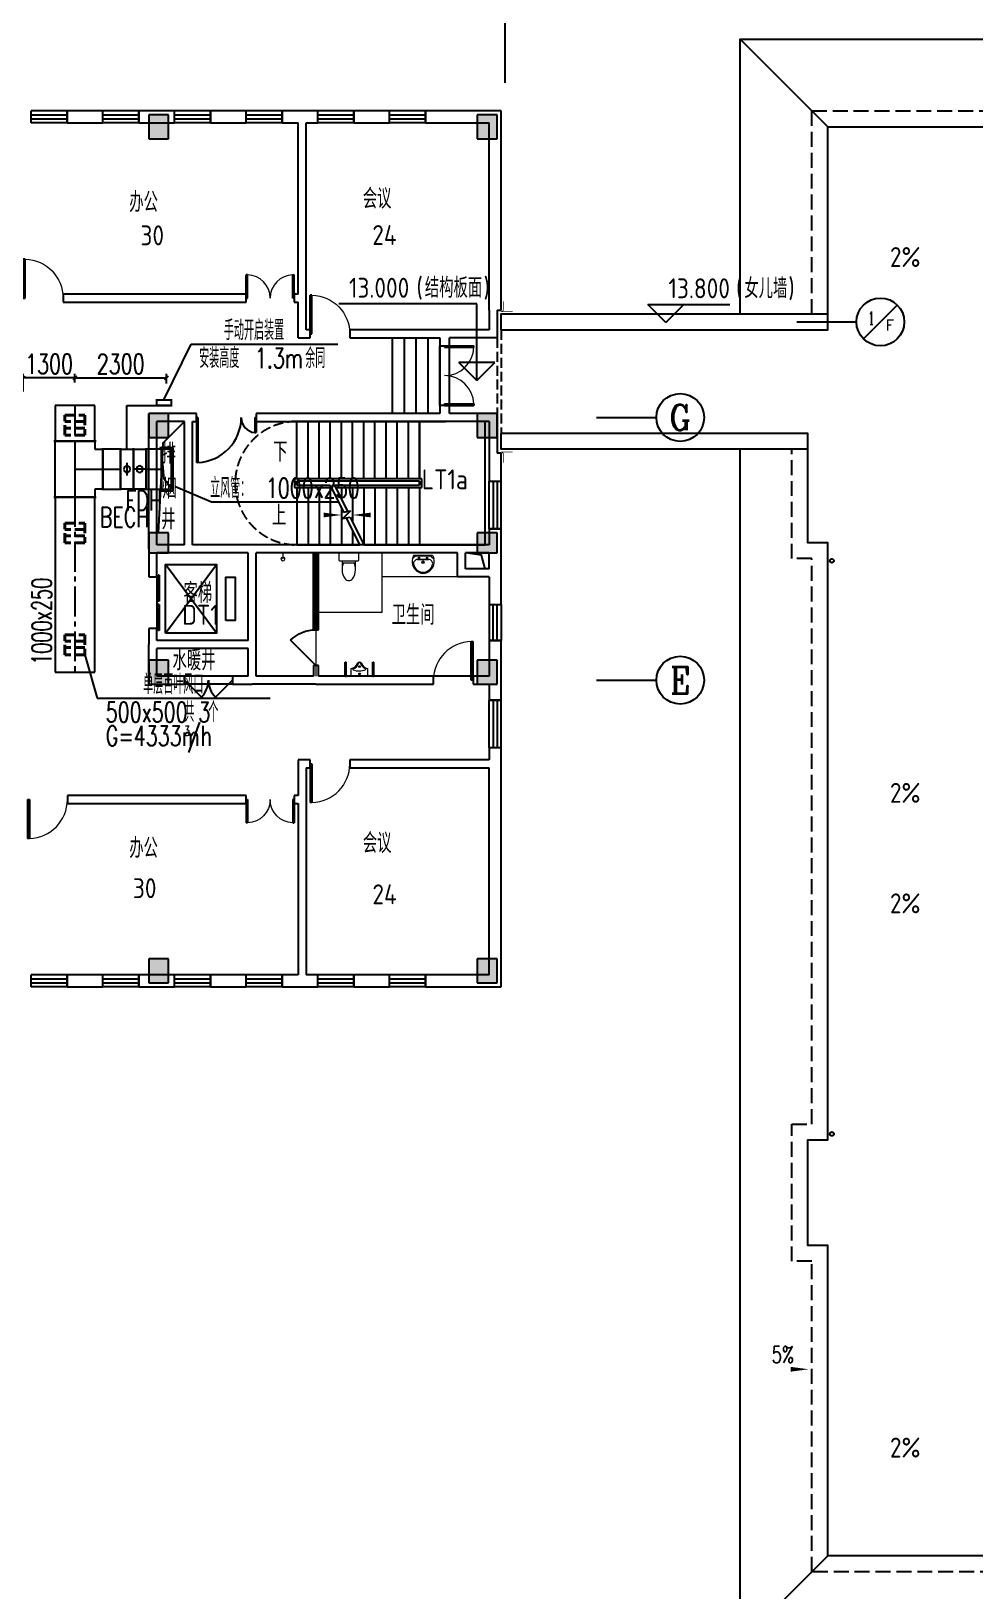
# Model space of a CAD drawing. Extents: x -70335 to 1144202, y 0 to 1100440.
# Drawn here: x 46042 to 69733, y 423931 to 463113 of the extents above; entities that cross this region are included whole.
import ezdxf
from ezdxf.enums import TextEntityAlignment as Align

# ---------------------------------------------------------------- set-up
doc = ezdxf.new("R2010")
doc.units = 0
doc.header["$LTSCALE"] = 1000
for name, pattern in [('__DASH', [0.35, 0.25, -0.1]), ('CENTER2', [1.125, 0.75, -0.125, 0.125, -0.125]), ('DASH', [0.35, 0.25, -0.1])]:
    doc.linetypes.add(name, pattern=pattern)
for name, color, linetype in [('0-标注', 4, 'Continuous'), ('2-房间名称', 7, 'Continuous'), ('3-建筑', 7, 'Continuous'), ('3-淡显', 8, 'Continuous'), ('AXIS_TEXT', 7, 'Continuous'), ('BZ_PY', 6, 'Continuous'), ('DUCT-加压送风中心线', 5, 'CENTER2'), ('DUCT-加压送风法兰', 2, 'Continuous'), ('DUCT-加压送风管', 1, 'Continuous'), ('DUCT-加压送风管立管', 1, 'Continuous'), ('DUCT-加压送风管端线', 2, 'Continuous'), ('DUCT-加压送风阀门', 7, 'Continuous'), ('DUCT-排烟标注', 3, 'Continuous'), ('VRV-PIPE', 1, 'Continuous'), ('标注-', 4, 'Continuous'), ('水', 5, 'Continuous')]:
    doc.layers.add(name, color=color, linetype=linetype)
doc.layers.add('3-深度淡显', color=252, linetype='Continuous', lineweight=0)
doc.styles.add('_TCH_AXIS', font='COMPLEX', dxfattribs={"bigfont": 'GBCBIG'})
doc.styles.add('A_DIM', font='simplex.shx', dxfattribs={"width": 0.7, "bigfont": 'gbcbig.shx'})
doc.styles.add('COMPLEX', font='COMPLEX')
doc.styles.get("Standard").update_dxf_attribs({"font": 'gbenor.shx', "bigfont": 'gbcbig.shx'})
doc.styles.add('XP-BZ', font='simplex.shx', dxfattribs={"width": 0.65, "bigfont": 'gbcbig.shx'})
doc.styles.add('设备标注', font='simplex.shx', dxfattribs={"width": 0.7, "bigfont": 'gbcbig.shx'})
doc.dimstyles.new('sm150', dxfattribs={"dimtxt": 500, "dimasz": 100, "dimexe": 100, "dimexo": 75, "dimgap": 100, "dimtad": 1, "dimdec": 0, "dimrnd": 10, "dimzin": 0, "dimdsep": 46, "dimtxsty": '设备标注', "dimblk": 'ARCHTICK', "dimcen": 0.09, "dimclrd": 4, "dimclre": 4, "dimclrt": 4, "dimadec": 0, "dimazin": 0, "dimtfac": 1, "dimtdec": 0, "dimtix": 1, "dimtmove": 2, "dimatfit": 3, "dimldrblk": 'ARCHTICK', "dimfxl": 800, "dimfxlon": 1, "dimtolj": 1, "dimtzin": 0, "dimarcsym": 0})

# ---------------------------------------------------------------- blocks, each defined once
blk = doc.blocks.new('shui2')
at = {"layer": '水'}
for centre in [(566145, 449808), (566145, 435408)]:
    blk.add_circle(centre, 50, dxfattribs=at)
blk = doc.blocks.new('_AXISO')
blk.add_circle((0, 0), 0.5)
at = {"layer": 'AXIS_TEXT', "style": 'COMPLEX', "width": 1.041667}
blk.add_attdef('A', text='', height=0.56, dxfattribs=at).set_placement((-0.25, -0.28), (0.25, -0.28), align=Align.FIT)
blk = doc.blocks.new('$DorLib2D$00000001')
for p, q in [((0.45, 0.975), (0.5, 0.975)), ((0.45, 0), (0.45, 0.975)), ((0.5, 0), (0.5, 0.975)), ((0.5, 0), (0.45, 0))]:
    blk.add_line(p, q)
at = {"lineweight": 13}
blk.add_arc((0.475, 0), 0.975, 91.4693, 180, dxfattribs=at)
blk = doc.blocks.new('$DorLib2D$00000225')
at = {"color": 0}
for p, q in [((0.475, -0.001), (0.475, 0.752)), ((0.475, 0.752), (0.5, 0.752)), ((0.5, -0.001), (0.5, 0.752)), ((-0.5, 0), (-0.5, 0.252)), ((-0.475, 0.252), (-0.5, 0.252)), ((-0.475, 0), (-0.475, 0.252)), ((-0.475, 0), (-0.5, 0)), ((0.475, -0.001), (0.5, -0.001))]:
    blk.add_line(p, q, dxfattribs=at)
for centre, radius, start, end in [((0.505, -0.002), 0.755, 92.2493, 179.7238), ((-0.501, 0.003), 0.251, 359.7899, 84.0974)]:
    blk.add_arc(centre, radius, start, end, dxfattribs=at)
blk = doc.blocks.new('$DorLib2D$00000002')
for p, q in [((-0.5, 0), (-0.5, 0.4875)), ((-0.475, 0.4875), (-0.5, 0.4875)), ((-0.475, 0), (-0.475, 0.4875)), ((0.475, 0), (0.475, 0.4875)), ((0.475, 0.4875), (0.5, 0.4875)), ((0.5, 0), (0.5, 0.4875)), ((-0.5, 0), (-0.475, 0)), ((0.5, 0), (0.475, 0))]:
    blk.add_line(p, q)
at = {"lineweight": 13}
for centre, start, end in [((-0.4875, 0), 0, 88.53072), ((0.4875, 0), 91.46928, 180)]:
    blk.add_arc(centre, 0.4875, start, end, dxfattribs=at)
blk = doc.blocks.new('$TCHSYS$WIN2D')
for p, q in [((-0.5, 0.5), (0.5, 0.5)), ((-0.5, 0.5), (-0.5, -0.5)), ((0.5, 0.5), (0.5, -0.5)), ((0.5, 0.167), (-0.5, 0.167)), ((0.5, -0.167), (-0.5, -0.167)), ((-0.5, -0.5), (0.5, -0.5))]:
    blk.add_line(p, q)
blk = doc.blocks.new('$DorLib2D$00000116')
at = {"color": 0}
for p, q in [((-0.5, 0), (-0.146, 0.354)), ((0.5, 0), (0.146, 0.354))]:
    blk.add_line(p, q, dxfattribs=at)
for centre, start, end in [((-0.5, 0), 0, 45), ((0.5, 0), 135, 180)]:
    blk.add_arc(centre, 0.5, start, end, dxfattribs=at)
blk = doc.blocks.new('$DORLIB2D$00000127')
at = {"color": 0}
for points in [[(-0.533, 0.795), (-0.533, 0.69)], [(-0.033, 0.795), (-0.533, 0.795)], [(-0.033, 0.69), (-0.533, 0.69)], [(-0.033, 0.795), (-0.033, 0.69)], [(0.533, 0.795), (0.033, 0.795)], [(0.033, 0.795), (0.033, 0.69)], [(0.533, 0.69), (0.033, 0.69)], [(0.533, 0.795), (0.533, 0.69)], [(0.5, 0.5), (-0.5, 0.5)]]:
    blk.add_lwpolyline(points, dxfattribs=at)
blk = doc.blocks.new('$lvtry$00000222')
at = {"color": 0, "elevation": 0}
blk.add_lwpolyline([(-205, -191), (-205, 0), (205, 0), (205, -191, 0.268068), (51, -323, -0.317765), (0, -360, -0.317765), (-51, -323, 0.268068)], format="xyb", close=True, dxfattribs=at)
at = {"color": 0}
for centre in [(0, -60, 0), (0, -242, 0)]:
    blk.add_circle(centre, 20, dxfattribs=at)
for centre, radius, start, end in [((-152, -175, 0), 10, 114.1084, 248.1394), ((5, -526, 0), 395, 66.6675, 114.1084), ((-243, -401, 0), 233, 19.2639, 68.1394), ((0, -316, 0), 24, 199.2639, 269.4998), ((0, -316, 0), 24, 270.5002, 340.7361), ((243, -401, 0), 233, 110.4941, 160.7361), ((158, -173, 0), 10, 290.4941, 66.6675)]:
    blk.add_arc(centre, radius, start, end, dxfattribs=at)
for p in [(0, -60, 0), (0, -242, 0)]:
    blk.add_point(p, dxfattribs=at)
blk = doc.blocks.new('$DorLib2D$00000114')
at = {"color": 0}
blk.add_line((0.5, 0), (-0.207, 0.707), dxfattribs=at)
blk.add_arc((0.5, 0), 1, 135, 180, dxfattribs=at)
blk = doc.blocks.new('_ArchTick')
at = {"color": 0, "linetype": 'ByBlock', "const_width": 0.4}
blk.add_lwpolyline([(-0.5, -0.5), (0.5, 0.5)], dxfattribs=at)
blk = doc.blocks.new('*D2991')
at = {"layer": '0-标注', "color": 4, "lineweight": -2, "transparency": 16777216}
for p, q in [((45842, 454057), (45842, 454502)), ((47140, 454402), (45842, 454402)), ((47140, 454290), (47140, 454502))]:
    blk.add_line(p, q, dxfattribs=at)
at = {"layer": 'Defpoints', "color": 0, "transparency": 16777216}
for p in [(45842, 454402), (45842, 453982), (47140, 453775, 3000)]:
    blk.add_point(p, dxfattribs=at)
at = {"layer": '0-标注', "color": 4, "lineweight": -2, "transparency": 16777216, "xscale": 100, "yscale": 100, "zscale": 100, "rotation": 180}
blk.add_blockref('_ArchTick', (45842, 454402), dxfattribs=at)
at = {"layer": '0-标注', "color": 4, "lineweight": -2, "transparency": 16777216, "xscale": 100, "yscale": 100, "zscale": 100}
blk.add_blockref('_ArchTick', (47140, 454402), dxfattribs=at)
at = {"layer": '0-标注', "color": 4, "transparency": 16777216, "insert": (46491, 454752), "char_height": 500, "attachment_point": 5, "style": '设备标注'}
blk.add_mtext('\\A1;1300', dxfattribs=at)
blk = doc.blocks.new('*D2992')
at = {"layer": '0-标注', "color": 4, "lineweight": -2, "transparency": 16777216}
for p, q in [((45229, 453213), (44698, 453213)), ((44798, 453213), (44798, 452109)), ((45372, 452109), (44698, 452109))]:
    blk.add_line(p, q, dxfattribs=at)
at = {"layer": 'Defpoints', "color": 0, "transparency": 16777216}
for p in [(46890, 453213, 3000), (44798, 452109), (48088, 452109, 3000)]:
    blk.add_point(p, dxfattribs=at)
at = {"layer": '0-标注', "color": 4, "lineweight": -2, "transparency": 16777216, "xscale": 100, "yscale": 100, "zscale": 100}
for p, rotation in [((44798, 453213), 90), ((44798, 452109), 270)]:
    blk.add_blockref('_ArchTick', p, dxfattribs=dict(at, rotation=rotation))
at = {"layer": '0-标注', "color": 4, "transparency": 16777216, "insert": (44448, 452661), "char_height": 500, "attachment_point": 5, "rotation": 90, "style": '设备标注'}
blk.add_mtext('\\A1;1100', dxfattribs=at)
blk = doc.blocks.new('*D2993')
at = {"layer": '0-标注', "color": 4, "lineweight": -2, "transparency": 16777216}
for p, q in [((45190, 452109), (44698, 452109)), ((44798, 452109), (44798, 450505)), ((45204, 450505), (44698, 450505))]:
    blk.add_line(p, q, dxfattribs=at)
at = {"layer": 'Defpoints', "color": 0, "transparency": 16777216}
for p in [(45265, 452109), (44798, 450505), (46740, 450505, -3000)]:
    blk.add_point(p, dxfattribs=at)
at = {"layer": '0-标注', "color": 4, "lineweight": -2, "transparency": 16777216, "xscale": 100, "yscale": 100, "zscale": 100}
for p, rotation in [((44798, 452109), 90), ((44798, 450505), 270)]:
    blk.add_blockref('_ArchTick', p, dxfattribs=dict(at, rotation=rotation))
at = {"layer": '0-标注', "color": 4, "transparency": 16777216, "insert": (44448, 451307), "char_height": 500, "attachment_point": 5, "rotation": 90, "style": '设备标注'}
blk.add_mtext('\\A1;1600', dxfattribs=at)
blk = doc.blocks.new('*D2994')
at = {"layer": '0-标注', "color": 4, "lineweight": -2, "transparency": 16777216}
for p, q in [((45129, 450505), (44698, 450505)), ((44798, 450505), (44798, 447805)), ((45204, 447805), (44698, 447805))]:
    blk.add_line(p, q, dxfattribs=at)
at = {"layer": 'Defpoints', "color": 0, "transparency": 16777216}
for p in [(45204, 450505), (44798, 447805), (46740, 447805, -3000)]:
    blk.add_point(p, dxfattribs=at)
at = {"layer": '0-标注', "color": 4, "lineweight": -2, "transparency": 16777216, "xscale": 100, "yscale": 100, "zscale": 100}
for p, rotation in [((44798, 450505), 90), ((44798, 447805), 270)]:
    blk.add_blockref('_ArchTick', p, dxfattribs=dict(at, rotation=rotation))
at = {"layer": '0-标注', "color": 4, "transparency": 16777216, "insert": (44448, 449155), "char_height": 500, "attachment_point": 5, "rotation": 90, "style": '设备标注'}
blk.add_mtext('\\A1;2700', dxfattribs=at)
blk = doc.blocks.new('*D2995')
at = {"layer": '0-标注', "color": 4, "lineweight": -2, "transparency": 16777216}
for p, q in [((47140, 454311), (47140, 454502)), ((47140, 454402), (49438, 454402)), ((49438, 454264), (49438, 454502))]:
    blk.add_line(p, q, dxfattribs=at)
at = {"layer": 'Defpoints', "color": 0, "transparency": 16777216}
for p in [(47140, 454236), (49438, 454402), (49438, 454189)]:
    blk.add_point(p, dxfattribs=at)
at = {"layer": '0-标注', "color": 4, "lineweight": -2, "transparency": 16777216, "xscale": 100, "yscale": 100, "zscale": 100, "rotation": 180}
blk.add_blockref('_ArchTick', (47140, 454402), dxfattribs=at)
at = {"layer": '0-标注', "color": 4, "lineweight": -2, "transparency": 16777216, "xscale": 100, "yscale": 100, "zscale": 100}
blk.add_blockref('_ArchTick', (49438, 454402), dxfattribs=at)
at = {"layer": '0-标注', "color": 4, "transparency": 16777216, "insert": (48289, 454752), "char_height": 500, "attachment_point": 5, "style": '设备标注'}
blk.add_mtext('\\A1;2300', dxfattribs=at)
blk = doc.blocks.new('00000594Cent')
at = {"lineweight": -2}
blk.add_line((-218.75, 0), (218.75, 0), dxfattribs=at)
at = {"color": 0, "linetype": 'ByBlock', "lineweight": -2}
blk.add_circle((0, 0), 125, dxfattribs=at)
blk = doc.blocks.new('00000594Body')
at = {"color": 0, "linetype": 'ByBlock', "lineweight": -2}
for p, q in [((-250, -500), (-250, 500)), ((250, 500), (-250, 500)), ((250, -500), (250, 500)), ((-250, -500), (250, -500))]:
    blk.add_line(p, q, dxfattribs=at)
blk = doc.blocks.new('00000595Cent')
at = {"lineweight": -2}
blk.add_line((0, 250), (0, -250), dxfattribs=at)
at = {"color": 0, "linetype": 'ByBlock', "lineweight": -2}
blk.add_circle((0, 0), 125, dxfattribs=at)
blk = doc.blocks.new('00000595Body')
at = {"color": 0, "linetype": 'ByBlock', "lineweight": -2}
for p, q in [((250, 500), (-250, 500)), ((-250, -500), (-250, 500)), ((250, -500), (250, 500)), ((-250, -500), (250, -500))]:
    blk.add_line(p, q, dxfattribs=at)

msp = doc.modelspace()

# ---------------------------------------------------------------- hatches: boundary and pattern name
at = {"layer": '3-淡显'}
h = msp.add_hatch(color=256, dxfattribs=at)
h.dxf.hatch_style = 1
h.paths.add_polyline_path([(49491.7, 460408.2), (49491.7, 461008.2), (48991.7, 461008.2), (48991.7, 460408.2)])
h = msp.add_hatch(color=256, dxfattribs=at)
h.dxf.hatch_style = 1
h.paths.add_polyline_path([(57741.7, 461008.2), (57241.7, 461008.2), (57241.7, 460408.2), (57741.7, 460408.2)])
h = msp.add_hatch(color=256, dxfattribs=at)
h.dxf.hatch_style = 1
h.paths.add_polyline_path([(49491.7, 453508.2), (48991.7, 453508.2), (48991.7, 452908.2), (49491.7, 452908.2)])
h = msp.add_hatch(color=256, dxfattribs=at)
h.dxf.hatch_style = 1
h.paths.add_polyline_path([(57241.7, 452908.2), (57741.7, 452908.2), (57741.7, 453508.2), (57241.7, 453508.2)])
h = msp.add_hatch(color=256, dxfattribs=at)
h.dxf.hatch_style = 1
h.paths.add_polyline_path([(49491.7, 450508.2), (48991.7, 450508.2), (48991.7, 450008.2), (49491.7, 450008.2)])
h = msp.add_hatch(color=256, dxfattribs=at)
h.dxf.hatch_style = 1
h.paths.add_polyline_path([(57741.7, 450508.2), (57241.7, 450508.2), (57241.7, 450008.2), (57741.7, 450008.2)])
h = msp.add_hatch(color=256, dxfattribs=at)
h.dxf.hatch_style = 1
h.paths.add_polyline_path([(49491.7, 447308.2), (48991.7, 447308.2), (48991.7, 446708.2), (49491.7, 446708.2)])
h = msp.add_hatch(color=256, dxfattribs=at)
h.dxf.hatch_style = 1
h.paths.add_polyline_path([(57741.7, 446708.2), (57741.7, 447308.2), (57241.7, 447308.2), (57241.7, 446708.2)])
h = msp.add_hatch(color=256, dxfattribs=at)
h.dxf.hatch_style = 1
h.paths.add_polyline_path([(49491.7, 439208.2), (49491.7, 439808.2), (48991.7, 439808.2), (48991.7, 439208.2)])
h = msp.add_hatch(color=256, dxfattribs=at)
h.dxf.hatch_style = 1
h.paths.add_polyline_path([(57741.7, 439208.2), (57741.7, 439808.2), (57241.7, 439808.2), (57241.7, 439208.2)])

# ---------------------------------------------------------------- linework, layer by layer
at = {"color": 3, "linetype": 'DASH', "lineweight": 40}
for p, q in [((46889.5, 453463.4, 3000), (47389.5, 453463.4, 3000)), ((46889.5, 452963.4, 3000), (46889.5, 453463.4, 3000)), ((47389.5, 453463.4, 3000), (47389.5, 452963.4, 3000)), ((47389.5, 453302.9, 3000), (46889.5, 453302.9, 3000)), ((47389.5, 453142.4, 3000), (46889.5, 453142.4, 3000)), ((47389.5, 452963.4, 3000), (46889.5, 452963.4, 3000)), ((46889.5, 450754.8), (47389.5, 450754.8)), ((46889.5, 450254.8), (46889.5, 450754.8)), ((47389.5, 450594.3), (46889.5, 450594.3)), ((47389.5, 450754.8), (47389.5, 450254.8)), ((47389.5, 450433.8), (46889.5, 450433.8)), ((47389.5, 450254.8), (46889.5, 450254.8)), ((46889.5, 447946.9, 3000), (47389.5, 447946.9, 3000)), ((46889.5, 447446.9, 3000), (46889.5, 447946.9, 3000)), ((47389.5, 447946.9, 3000), (47389.5, 447446.9, 3000)), ((47389.5, 447786.4, 3000), (46889.5, 447786.4, 3000)), ((47389.5, 447625.9, 3000), (46889.5, 447625.9, 3000)), ((47389.5, 447446.9, 3000), (46889.5, 447446.9, 3000))]:
    msp.add_line(p, q, dxfattribs=at)
at = {"layer": '2-房间名称'}
for p, q in [((57232.4, 456260), (53764.9, 456260)), ((57232.4, 454336.5), (57232.4, 456260)), ((61976.7, 455796), (61526.7, 456246)), ((61526.7, 456246), (63586.7, 456246)), ((61976.7, 455796), (62426.7, 456246)), ((57232.4, 454336.5), (56782.4, 454786.5)), ((57682.4, 454786.5), (56782.4, 454786.5)), ((57232.4, 454336.5), (57682.4, 454786.5))]:
    msp.add_line(p, q, dxfattribs=at)
for points in [[(57841.7, 455515, 1), (57841.7, 455515, 1)], [(56541.7, 454716, 1), (56541.7, 454716, 1)]]:
    msp.add_lwpolyline(points, format="xyb", close=True, dxfattribs=at)
at = {"layer": '3-建筑'}
for p, q in [((57941.7, 461817.2), (57941.7, 463317.2)), ((47841.7, 461108.2), (46941.7, 461108.2)), ((46941.7, 461108.2), (46941.7, 460808.2)), ((46941.7, 460808.2), (47841.7, 460808.2)), ((47841.7, 460808.2), (47841.7, 461108.2)), ((49641.7, 461108.2), (48741.7, 461108.2)), ((48741.7, 461108.2), (48741.7, 460808.2)), ((48741.7, 460808.2), (49641.7, 460808.2)), ((49641.7, 460808.2), (49641.7, 461108.2)), ((51441.7, 461108.2), (50541.7, 461108.2)), ((50541.7, 461108.2), (50541.7, 460808.2)), ((50541.7, 460808.2), (51441.7, 460808.2)), ((51441.7, 460808.2), (51441.7, 461108.2)), ((52841.7, 461108.2), (52341.7, 461108.2)), ((52341.7, 461108.2), (52341.7, 460808.2)), ((52341.7, 460808.2), (52741.7, 460808.2)), ((52741.7, 456508.2), (52741.7, 460808.2)), ((53241.7, 461108.2), (52841.7, 461108.2)), ((52941.7, 460808.2), (53241.7, 460808.2)), ((52941.7, 456408.2), (52941.7, 460808.2)), ((53241.7, 460808.2), (53241.7, 461108.2)), ((55041.7, 461108.2), (54141.7, 461108.2)), ((54141.7, 461108.2), (54141.7, 460808.2)), ((54141.7, 460808.2), (55041.7, 460808.2)), ((55041.7, 460808.2), (55041.7, 461108.2)), ((57841.7, 461108.2), (55941.7, 461108.2)), ((55941.7, 461108.2), (55941.7, 460808.2)), ((55941.7, 460808.2), (57541.7, 460808.2)), ((57541.7, 456108.2), (57541.7, 460808.2)), ((57841.7, 456108.2), (57841.7, 461108.2)), ((51441.7, 456508.2), (46841.7, 456508.2)), ((46841.7, 456508.2), (46841.7, 456308.2)), ((51441.7, 456308.2), (51441.7, 456508.2)), ((52741.7, 456508.2), (52641.7, 456508.2)), ((52641.7, 456508.2), (52641.7, 456308.2)), ((46841.7, 456308.2), (51441.7, 456308.2)), ((52641.7, 456308.2), (52741.7, 456308.2)), ((52741.7, 455408.2), (52741.7, 456308.2)), ((52941.7, 455608.2), (52941.7, 456408.2)), ((57541.7, 456108.2), (57541.7, 455608.2)), ((57741.7, 456108.2), (57741.7, 455408.2)), ((57741.7, 456108.2), (57841.7, 456108.2)), ((66938.7, 455383.9), (67787.2, 456232.5)), ((65263, 455808.2), (66763, 455808.2)), ((52741.7, 455408.2), (53041.7, 455408.2)), ((53041.7, 455608.2), (52941.7, 455608.2)), ((53041.7, 455408.2), (53041.7, 455608.2)), ((56441.7, 455608.2), (54041.7, 455608.2)), ((54041.7, 455608.2), (54041.7, 455408.2)), ((54041.7, 455408.2), (56301.7, 455408.2)), ((56301.7, 455408.2), (56301.7, 455209.3)), ((57541.7, 455608.2), (56441.7, 455608.2)), ((56541.7, 455209.3), (56541.7, 455408.2)), ((57741.7, 455408.2), (56541.7, 455408.2)), ((56301.7, 455209.3), (56541.7, 455209.3)), ((56301.7, 453709.3), (56301.7, 455209.3)), ((56541.7, 453709.3), (56541.7, 455209.3)), ((49991.7, 453508.2), (48991.7, 453508.2)), ((48991.7, 450108.2), (48991.7, 453508.2)), ((50191.7, 453508.2), (49991.7, 453508.2)), ((50191.7, 453308.2), (50191.7, 453508.2)), ((56301.7, 453508.2), (51691.7, 453508.2)), ((51691.7, 453508.2), (51691.7, 453308.2)), ((56541.7, 453709.3), (56301.7, 453709.3)), ((56301.7, 453709.3), (56301.7, 453508.2)), ((56541.7, 453508.2), (56541.7, 453709.3)), ((57741.7, 453508.2), (56541.7, 453508.2)), ((57741.7, 453508.2), (57741.7, 452508.2)), ((60237.3, 453408.2), (61737.3, 453408.2)), ((49891.7, 453308.2), (49191.7, 453308.2)), ((49191.7, 450208.2), (49191.7, 453308.2)), ((49891.7, 450208.2), (49891.7, 453308.2)), ((50091.7, 453308.2), (50191.7, 453308.2)), ((50091.7, 450208.2), (50091.7, 453308.2)), ((51691.7, 453308.2), (56441.7, 453308.2)), ((55791.7, 453308.2), (52711.7, 453308.2)), ((52711.7, 451868.2), (52711.7, 453308.2)), ((52991.7, 451868.2), (52991.7, 453308.2)), ((53271.7, 451868.2), (53271.7, 453308.2)), ((53551.7, 451868.2), (53551.7, 453308.2)), ((53831.7, 451868.2), (53831.7, 453308.2)), ((54111.7, 451868.2), (54111.7, 453308.2)), ((54391.7, 451868.2), (54391.7, 453308.2)), ((54671.7, 451868.2), (54671.7, 453308.2)), ((54951.7, 451868.2), (54951.7, 453308.2)), ((55231.7, 451868.2), (55231.7, 453308.2)), ((55511.7, 451868.2), (55511.7, 453308.2)), ((55791.7, 451868.2), (55791.7, 453308.2)), ((57441.7, 453308.2), (55791.7, 453308.2)), ((55791.7, 453308.2), (55791.7, 451868.2)), ((57541.7, 453308.2), (56441.7, 453308.2)), ((57441.7, 450208.2), (57441.7, 453308.2)), ((57541.7, 453308.2), (57541.7, 452508.2)), ((57541.7, 452508.2), (57541.7, 451808.2)), ((57841.7, 452508.2), (57741.7, 452508.2)), ((57841.7, 451808.2), (57841.7, 452508.2)), ((52651.7, 451868.2), (52651.7, 451648.2)), ((55851.7, 451868.2), (52651.7, 451868.2)), ((55791.7, 451808.2), (52711.7, 451808.2)), ((52711.7, 451808.2), (52711.7, 451708.2)), ((55791.7, 451808.2), (52711.7, 451808.2)), ((52711.7, 451708.2), (52711.7, 451808.2)), ((55791.7, 451708.2), (55791.7, 451808.2)), ((55791.7, 451808.2), (55791.7, 451708.2)), ((55851.7, 451648.2), (55851.7, 451868.2)), ((57541.7, 451808.2), (57841.7, 451808.2)), ((52651.7, 451648.2), (53576.5, 451648.2)), ((52711.7, 451708.2), (53547, 451708.2)), ((52711.7, 451708.2), (53547, 451708.2)), ((52711.7, 451648.2), (52711.7, 450208.2)), ((52991.7, 451648.2), (52991.7, 450208.2)), ((53271.7, 451648.2), (53271.7, 450208.2)), ((53547, 451708.2), (53881.3, 451028.8)), ((53551.7, 451648.2), (53551.7, 450208.2)), ((53658.5, 451708.2), (55791.7, 451708.2)), ((53658.5, 451708.2), (53982.8, 451048.9)), ((53658.5, 451708.2), (55791.7, 451708.2)), ((53688, 451648.2), (55851.7, 451648.2)), ((53831.7, 451648.2), (53831.7, 451356.1)), ((54111.7, 451648.2), (54111.7, 450786.9)), ((54391.7, 451648.2), (54391.7, 450217.7)), ((54671.7, 451648.2), (54671.7, 450208.2)), ((54951.7, 451648.2), (54951.7, 450208.2)), ((55231.7, 451648.2), (55231.7, 450208.2)), ((55511.7, 451648.2), (55511.7, 450208.2)), ((55791.7, 451648.2), (55791.7, 450208.2)), ((55791.7, 451648.2), (55791.7, 450208.2)), ((53831.7, 451129.5), (53831.7, 450208.2)), ((54056.3, 451063.4), (53870.1, 450869.3)), ((53881.3, 451028.8), (54056.3, 451063.4)), ((53870.1, 450869.3), (54053.3, 450905.6)), ((53951.8, 450885.5), (54284.9, 450208.2)), ((54053.3, 450905.6), (54396.4, 450208.2)), ((57841.7, 450608.2), (57541.7, 450608.2)), ((57541.7, 450608.2), (57541.7, 450208.2)), ((57841.7, 450108.2), (57841.7, 450608.2)), ((49891.7, 450208.2), (49191.7, 450208.2)), ((51591.7, 450208.2), (50091.7, 450208.2)), ((53191.7, 450208.2), (51591.7, 450208.2)), ((52711.7, 450208.2), (54284.9, 450208.2)), ((56841.7, 450208.2), (53191.7, 450208.2)), ((54111.7, 450560.3), (54111.7, 450208.2)), ((54396.4, 450208.2), (55791.7, 450208.2)), ((55791.7, 450208.2), (57441.7, 450208.2)), ((57541.7, 450208.2), (56841.7, 450208.2)), ((48991.7, 450108.2), (48991.7, 449402.6)), ((49991.7, 450008.2), (49191.7, 450008.2)), ((49191.7, 449402.6), (49191.7, 450008.2)), ((51491.7, 450008.2), (49991.7, 450008.2)), ((51491.7, 447808.2), (51491.7, 450008.2)), ((51691.7, 447708.2), (51691.7, 450008.2)), ((53131.7, 450008.2), (51691.7, 450008.2)), ((53251.7, 450008.2), (53131.7, 450008.2)), ((56741.7, 450008.2), (53251.7, 450008.2)), ((56741.7, 449408.2), (56741.7, 450008.2)), ((56941.7, 449608.2), (56941.7, 450008.2)), ((57541.7, 450008.2), (56941.7, 450008.2)), ((57541.7, 449608.2), (57541.7, 450008.2)), ((57841.7, 449508.2), (57841.7, 450108.2)), ((49416.7, 447986.6), (50696.7, 449713)), ((50696.7, 447986.6), (49416.7, 449713)), ((57541.7, 449608.2), (56941.7, 449608.2)), ((57841.7, 448708.2), (57841.7, 449508.2)), ((48991.7, 449402.6), (49191.7, 449402.6)), ((57541.7, 449408.2), (56741.7, 449408.2)), ((57541.7, 449408.2), (57541.7, 448708.2)), ((57541.7, 448708.2), (57841.7, 448708.2)), ((49191.7, 448102.6), (48991.7, 448102.6)), ((48991.7, 448102.6), (48991.7, 447708.2)), ((49191.7, 447808.2), (49191.7, 448102.6)), ((48991.7, 446708.2), (48991.7, 447708.2)), ((51491.7, 447808.2), (49191.7, 447808.2)), ((49191.7, 446908.2), (49191.7, 447608.2)), ((51491.7, 447608.2), (49191.7, 447608.2)), ((51491.7, 446908.2), (51491.7, 447608.2)), ((51691.7, 446908.2), (51691.7, 447708.2)), ((57841.7, 447808.2), (57541.7, 447808.2)), ((57541.7, 447808.2), (57541.7, 446908.2)), ((57841.7, 446808.2), (57841.7, 447808.2)), ((53251.7, 447176.3), (53131.7, 447176.3)), ((53131.7, 447176.3), (53131.7, 446908.2)), ((53251.7, 446908.2), (53251.7, 447176.3)), ((53921.1, 446908.2), (53921.1, 447258.2)), ((53921.1, 447258.2), (53946.1, 447258.2)), ((53946.1, 446908.2), (53946.1, 447258.2)), ((54621.1, 446908.2), (54621.1, 447258.2)), ((54621.1, 447258.2), (54646.1, 447258.2)), ((54646.1, 446908.2), (54646.1, 447258.2)), ((48991.7, 446708.2), (49891.7, 446708.2)), ((49891.7, 446908.2), (49191.7, 446908.2)), ((51091.7, 446908.2), (49891.7, 446908.2)), ((49891.7, 446708.2), (49891.7, 446908.2)), ((51091.7, 446708.2), (49891.7, 446708.2)), ((51491.7, 446908.2), (51091.7, 446908.2)), ((51091.7, 446908.2), (51091.7, 446708.2)), ((51091.7, 446708.2), (51591.7, 446708.2)), ((53191.7, 446708.2), (51591.7, 446708.2)), ((53131.7, 446908.2), (51691.7, 446908.2)), ((53191.7, 446708.2), (56141.7, 446708.2)), ((56141.7, 446908.2), (53251.7, 446908.2)), ((53921.1, 446908.2), (53946.1, 446908.2)), ((54621.1, 446908.2), (54646.1, 446908.2)), ((56141.7, 446708.2), (56141.7, 446908.2)), ((57141.7, 446908.2), (56141.7, 446908.2)), ((57541.7, 446908.2), (57141.7, 446908.2)), ((57141.7, 446908.2), (57141.7, 446708.2)), ((57141.7, 446708.2), (57541.7, 446708.2)), ((57541.7, 446708.2), (57541.7, 446308.2)), ((57841.7, 446308.2), (57841.7, 446808.2)), ((60237.3, 446808.2), (61737.3, 446808.2)), ((57541.7, 446308.2), (57841.7, 446308.2)), ((57841.7, 445108.2), (57541.7, 445108.2)), ((57541.7, 445108.2), (57541.7, 444808.2)), ((57841.7, 444708.2), (57841.7, 445108.2)), ((53041.7, 444808.2), (52741.7, 444808.2)), ((52741.7, 444808.2), (52741.7, 443908.2)), ((53041.7, 444608.2), (53041.7, 444808.2)), ((57541.7, 444808.2), (54041.7, 444808.2)), ((54041.7, 444808.2), (54041.7, 444608.2)), ((52941.7, 444608.2), (53041.7, 444608.2)), ((52941.7, 444608.2), (52941.7, 443808.2)), ((54041.7, 444608.2), (57541.7, 444608.2)), ((57541.7, 439408.2), (57541.7, 444608.2)), ((57841.7, 439108.2), (57841.7, 444708.2)), ((51441.7, 443908.2), (46949.6, 443908.2)), ((46949.6, 443908.2), (46949.6, 443708.2)), ((46949.6, 443708.2), (51441.7, 443708.2)), ((51441.7, 443708.2), (51441.7, 443908.2)), ((52741.7, 443908.2), (52641.7, 443908.2)), ((52641.7, 443908.2), (52641.7, 443708.2)), ((52641.7, 443708.2), (52741.7, 443708.2)), ((52741.7, 443708.2), (52741.7, 439408.2)), ((52941.7, 443808.2), (52941.7, 439408.2)), ((47841.7, 439408.2), (46941.7, 439408.2)), ((46941.7, 439408.2), (46941.7, 439108.2)), ((47841.7, 439108.2), (47841.7, 439408.2)), ((49641.7, 439408.2), (48741.7, 439408.2)), ((48741.7, 439408.2), (48741.7, 439108.2)), ((49641.7, 439108.2), (49641.7, 439408.2)), ((51441.7, 439408.2), (50541.7, 439408.2)), ((50541.7, 439408.2), (50541.7, 439108.2)), ((51441.7, 439108.2), (51441.7, 439408.2)), ((52741.7, 439408.2), (52341.7, 439408.2)), ((52341.7, 439408.2), (52341.7, 439108.2)), ((53241.7, 439408.2), (52941.7, 439408.2)), ((53241.7, 439108.2), (53241.7, 439408.2)), ((55041.7, 439408.2), (54141.7, 439408.2)), ((54141.7, 439408.2), (54141.7, 439108.2)), ((55041.7, 439108.2), (55041.7, 439408.2)), ((57541.7, 439408.2), (55941.7, 439408.2)), ((55941.7, 439408.2), (55941.7, 439108.2)), ((46941.7, 439108.2), (47841.7, 439108.2)), ((48741.7, 439108.2), (49641.7, 439108.2)), ((50541.7, 439108.2), (51441.7, 439108.2)), ((52341.7, 439108.2), (52841.7, 439108.2)), ((52841.7, 439108.2), (53241.7, 439108.2)), ((54141.7, 439108.2), (55041.7, 439108.2)), ((55941.7, 439108.2), (57841.7, 439108.2))]:
    msp.add_line(p, q, dxfattribs=at)
for points in [[(63841.7, 456008.2), (63841.7, 462908.2), (90941.7, 462908.2), (90941.7, 422608.2), (63841.7, 422608.2), (63841.7, 452608.2)], [(57841.7, 455608.2), (66041.7, 455608.2), (66041.7, 460708.2), (80841.7, 460708.2)], [(57841.7, 455608.2), (57841.7, 455608.2), (66041.7, 455608.2)], [(49241.7, 450508.2), (49352.9, 452772.4), (49891.7, 453308.2)], [(88741.7, 452608.2), (88741.7, 424808.2), (66041.7, 424808.2), (66041.7, 432608.2), (65541.7, 432608.2), (65541.7, 435258.2), (66041.7, 435258.2), (66041.7, 450261.4), (65541.7, 450261.4), (65541.7, 453008.2), (57841.7, 453008.2), (57841.7, 453008.2)], [(57441.7, 449608.2), (57345.5, 449948), (56941.7, 450008.2)]]:
    msp.add_lwpolyline(points, dxfattribs=at)
at = {"layer": '3-建筑', "linetype": 'DASH', "ltscale": 1.5}
for points in [[(65641.7, 456008.2), (65641.7, 461108.2), (89141.7, 461108.2), (89141.7, 424408.2), (65641.7, 424408.2), (65641.7, 432208.2)], [(65641.7, 449861.4), (65141.7, 449861.4), (65141.7, 452608.2)], [(65641.7, 435658.2), (65641.7, 449861.4)], [(65641.7, 432208.2), (65141.7, 432208.2), (65141.7, 435658.2), (65641.7, 435658.2)]]:
    msp.add_lwpolyline(points, dxfattribs=at)
at = {"layer": '3-建筑', "const_width": 20}
for points in [[(57897.8, 456329.3), (57897.8, 456102.4), (57854.5, 456064.8), (57897.8, 456064.9), (58133.8, 456064.9)], [(57897.8, 452276.2), (57897.8, 452503.1), (57854.5, 452540.7), (57897.8, 452540.6), (58133.8, 452540.6)]]:
    msp.add_lwpolyline(points, dxfattribs=at)
at = {"layer": '3-建筑'}
for points in [[(52571.7, 452558.2, 0, 0, 0), (56616.7, 452558.2, 0, 0, 0), (56616.7, 450958.2, 0, 0, 0), (54111.7, 450958.2, 0, 120, 0), (54561.7, 450958.2, 0, 0, 0)], [(52571.7, 450958.2, 0, 0, 0), (53831.7, 450958.2, 0, 120, 0), (53381.7, 450958.2, 0, 0, 0)]]:
    msp.add_lwpolyline(points, format="xyseb", dxfattribs=at)
for points in [[(49416.7, 447986.6), (49416.7, 449713), (50696.7, 449713), (50696.7, 447986.6)], [(50931.7, 448306.6), (50931.7, 449393), (51166.7, 449393), (51166.7, 448306.6)]]:
    msp.add_lwpolyline(points, close=True, dxfattribs=at)
msp.add_circle((67363, 455808.2), 600, dxfattribs=at)
at = {"layer": '3-淡显'}
for p, q in [((63841.7, 462908.2), (66041.7, 460708.2)), ((49491.7, 461008.2), (48991.7, 461008.2)), ((48991.7, 461008.2), (48991.7, 460408.2)), ((49491.7, 460408.2), (49491.7, 461008.2)), ((57741.7, 461008.2), (57241.7, 461008.2)), ((57241.7, 461008.2), (57241.7, 460408.2)), ((57741.7, 460408.2), (57741.7, 461008.2)), ((48991.7, 460408.2), (49491.7, 460408.2)), ((57241.7, 460408.2), (57741.7, 460408.2)), ((55101.7, 455408.2), (55101.7, 453508.2)), ((55401.7, 455408.2), (55401.7, 453508.2)), ((55701.7, 455408.2), (55701.7, 453508.2)), ((56001.7, 455408.2), (56001.7, 453508.2)), ((56301.7, 455408.2), (56301.7, 453508.2)), ((49491.7, 453508.2), (48991.7, 453508.2)), ((48991.7, 453508.2), (48991.7, 452908.2)), ((49491.7, 452908.2), (49491.7, 453508.2)), ((57741.7, 453508.2), (57241.7, 453508.2)), ((57241.7, 453508.2), (57241.7, 452908.2)), ((57741.7, 452908.2), (57741.7, 453508.2)), ((48991.7, 452908.2), (49491.7, 452908.2)), ((57241.7, 452908.2), (57741.7, 452908.2)), ((49491.7, 450508.2), (48991.7, 450508.2)), ((48991.7, 450508.2), (48991.7, 450008.2)), ((49491.7, 450008.2), (49491.7, 450508.2)), ((57741.7, 450508.2), (57241.7, 450508.2)), ((57241.7, 450508.2), (57241.7, 450008.2)), ((57741.7, 450008.2), (57741.7, 450508.2)), ((48991.7, 450008.2), (49491.7, 450008.2)), ((57241.7, 450008.2), (57741.7, 450008.2)), ((49491.7, 447308.2), (48991.7, 447308.2)), ((48991.7, 447308.2), (48991.7, 446708.2)), ((49491.7, 446708.2), (49491.7, 447308.2)), ((57741.7, 447308.2), (57241.7, 447308.2)), ((57241.7, 447308.2), (57241.7, 446708.2)), ((57741.7, 446708.2), (57741.7, 447308.2)), ((48991.7, 446708.2), (49491.7, 446708.2)), ((57241.7, 446708.2), (57741.7, 446708.2)), ((49491.7, 439808.2), (48991.7, 439808.2)), ((48991.7, 439808.2), (48991.7, 439208.2)), ((49491.7, 439208.2), (49491.7, 439808.2)), ((57741.7, 439808.2), (57241.7, 439808.2)), ((57241.7, 439808.2), (57241.7, 439208.2)), ((57741.7, 439208.2), (57741.7, 439808.2)), ((48991.7, 439208.2), (49491.7, 439208.2)), ((57241.7, 439208.2), (57741.7, 439208.2)), ((63841.7, 422608.2), (66041.7, 424808.2))]:
    msp.add_line(p, q, dxfattribs=at)
at = {"layer": '3-淡显', "linetype": '__DASH'}
for p, q in [((57741.7, 455408.2), (57741.7, 453508.2)), ((57841.7, 455608.2), (57841.7, 453008.2))]:
    msp.add_line(p, q, dxfattribs=at)
at = {"layer": '3-淡显'}
for points in [[(57841.7, 455608.2), (57841.7, 456008.2), (66041.7, 456008.2)], [(65541.7, 452608.2), (57841.7, 452608.2), (57841.7, 453008.2)]]:
    msp.add_lwpolyline(points, dxfattribs=at)
at = {"layer": '3-淡显', "color": 9, "linetype": 'DASH'}
msp.add_arc((52711.7, 451758.2), 1550, 90, 270, dxfattribs=at)
at = {"layer": '3-深度淡显'}
for p, q in [((52361.7, 450008.2), (52361.7, 449858.2)), ((53191.7, 450008.2), (53191.7, 446908.2)), ((54851.7, 448508.2), (54851.7, 450008.2)), ((54851.7, 449408.2), (54851.7, 450008.2)), ((55664.9, 449906.3), (55608, 449848.6)), ((55641.2, 449943.8), (55611.7, 449865.2)), ((55641.2, 449943.8), (56121.9, 449943.8)), ((56119, 449943.8), (55642.2, 449943.8)), ((56060.5, 449921.2), (55700.5, 449921.2)), ((55740.4, 449838.5), (56022.3, 449838.5)), ((56022.3, 449838.5), (55740.4, 449838.5)), ((56094.7, 449907.7), (56152.7, 449853.2)), ((56121.9, 449943.8), (56151.3, 449865.2)), ((56741.7, 450008.2), (56741.7, 449408.2)), ((53846.2, 449808.2), (54185.7, 449808.2)), ((56741.7, 449408.2), (54851.7, 449408.2)), ((54851.7, 448508.2), (53191.7, 448508.2))]:
    msp.add_line(p, q, dxfattribs=at)
at = {"layer": '3-深度淡显', "color": 7}
msp.add_line((54155.7, 449747.8), (53876.2, 449747.8), dxfattribs=at)
at = {"layer": '3-深度淡显'}
msp.add_lwpolyline([(53924.3, 449358.1, 0.5378722), (54107.5, 449358.1, 0.1499469), (54185.7, 449577.8), (54185.7, 449808.2), (54235.9, 449808.2, 0.4142136), (54265.9, 449838.2), (54265.9, 449978.2, 0.4142136), (54235.9, 450008.2), (53795.9, 450008.2, 0.4142136), (53765.9, 449978.2), (53765.9, 449838.2, 0.4142136), (53795.9, 449808.2), (53846.2, 449808.2), (53846.2, 449577.8, 0.1499469)], format="xyb", close=True, dxfattribs=at)
msp.add_lwpolyline([(64140, 429496.5, 0, 0, 0), (65563.7, 429496.5, 0, 120, 0), (65113.7, 429496.5, 0, 0, 0)], format="xyseb", dxfattribs=at)
for centre, radius in [((55780.6, 449878.8), 16.3), ((55980.6, 449878.8), 16.3), ((55879.2, 449771.3), 31.6), ((55879.2, 449771.3), 23)]:
    msp.add_circle(centre, radius, dxfattribs=at)
for centre, radius, start, end in [((52361.7, 449858.2), 50, 120, 60), ((55910, 449791.8), 307.1, 166.17513, 242.93609), ((55740.4, 449738.5), 100, 90, 190.56023), ((55700.5, 449871.2), 50, 90, 135.43928), ((55853.1, 449791.8), 307.1, 295.27037, 13.82487), ((56022.3, 449738.5), 100, 349.43977, 90), ((56060.5, 449871.2), 50, 46.81904, 90), ((55881.3, 449764.8), 243.4, 190.56023, 349.43977), ((55881.7, 449742.3), 250.2, 243.53718, 294.19289), ((55853.1, 449791.8), 307.1, 273.40642, 273.41101)]:
    msp.add_arc(centre, radius, start, end, dxfattribs=at)
at = {"layer": '3-深度淡显', "color": 7}
for centre, start, end in [((54243.3, 449595.4), 157.45048, 181.47253), ((53788.5, 449595.4), 358.63393, 22.54952)]:
    msp.add_arc(centre, 397.5, start, end, dxfattribs=at)
at = {"layer": 'DUCT-加压送风中心线'}
for p, q in [((47139.5, 453708.2), (47139.5, 452809.6)), ((47139.5, 452809.4), (47139.5, 452109.4)), ((47139.5, 452109.4), (47139.5, 451409.4)), ((47139.5, 452109.4), (47839.5, 452109.4)), ((47839.7, 452109.4), (48286.1, 452109.4)), ((48926.5, 452109.4), (49313.1, 452109.4)), ((47139.5, 451409.2), (47139.5, 447008.2))]:
    msp.add_line(p, q, dxfattribs=at)
at = {"layer": 'DUCT-加压送风法兰'}
for p, q in [((47669.5, 452809.5), (46609.5, 452809.5)), ((47839.6, 451579.4), (47839.6, 452639.4)), ((48286.2, 451579.4), (48286.2, 452639.4)), ((48606.2, 451579.4), (48606.2, 452639.4)), ((48606.4, 451579.4), (48606.4, 452639.4)), ((48926.4, 451579.4), (48926.4, 452639.4)), ((49603.3, 452649.4), (49273.3, 452649.4)), ((49273.3, 452649.4), (49273.3, 452609.4)), ((49603.3, 451569.4), (49603.3, 452649.4)), ((46609.5, 451409.3), (47669.5, 451409.3)), ((49273.3, 451609.4), (49273.3, 451569.4)), ((49273.3, 451569.4), (49603.3, 451569.4))]:
    msp.add_line(p, q, dxfattribs=at)
at = {"layer": 'DUCT-加压送风管'}
for p, q in [((46639.5, 453708.2), (46639.5, 452809.6)), ((47639.5, 453708.2), (46639.5, 453708.2)), ((47639.5, 452809.6), (47639.5, 453708.2)), ((46639.5, 451409.4), (46639.5, 452809.4)), ((47639.5, 452809.4), (47639.5, 452609.4)), ((47639.5, 452609.4), (47839.5, 452609.4)), ((48286.1, 452609.4), (47839.7, 452609.4)), ((48286.3, 452609.4), (48606.3, 452609.4)), ((48606.3, 452609.4), (48926.3, 452609.4)), ((49313.1, 452609.4), (48926.5, 452609.4)), ((49313.1, 451609.4), (49313.1, 452609.4)), ((46639.5, 451409.2), (46639.5, 447008.2)), ((47839.5, 451609.4), (47639.5, 451609.4)), ((47639.5, 451609.4), (47639.5, 451409.4)), ((47639.5, 447008.2), (47639.5, 451409.2)), ((47839.7, 451609.4), (48286.1, 451609.4)), ((48606.3, 451609.4), (48286.3, 451609.4)), ((48926.3, 451609.4), (48606.3, 451609.4)), ((48926.5, 451609.4), (49313.1, 451609.4)), ((46639.5, 447008.2), (47639.5, 447008.2))]:
    msp.add_line(p, q, dxfattribs=at)
at = {"layer": 'DUCT-加压送风管立管'}
for p, q in [((49563.3, 452609.4), (49313.3, 452609.4)), ((49313.3, 452609.4), (49313.3, 451609.4)), ((49563.3, 451609.4), (49563.3, 452609.4)), ((49313.3, 451609.4), (49563.3, 451609.4))]:
    msp.add_line(p, q, dxfattribs=at)
at = {"layer": 'DUCT-加压送风管端线'}
for p, q in [((46639.5, 452809.6), (47639.5, 452809.6)), ((46639.5, 452809.4), (47639.5, 452809.4)), ((47839.5, 452609.4), (47839.5, 451609.4)), ((47839.7, 452609.4), (47839.7, 451609.4)), ((48286.1, 451609.4), (48286.1, 452609.4)), ((48286.3, 452609.4), (48286.3, 451609.4)), ((48606.3, 452609.4), (48606.3, 451609.4)), ((48606.3, 452609.4), (48606.3, 451609.4)), ((48926.3, 452609.4), (48926.3, 451609.4)), ((48926.5, 452609.4), (48926.5, 451609.4)), ((49375.8, 451859.4), (49313.3, 452609.4)), ((49563.3, 451609.4), (49375.8, 451859.4)), ((47639.5, 451409.4), (46639.5, 451409.4)), ((47639.5, 451409.2), (46639.5, 451409.2))]:
    msp.add_line(p, q, dxfattribs=at)
at = {"layer": 'VRV-PIPE', "linetype": 'Continuous'}
for p, q in [((48446.3, 453712.4, 3000), (49192.3, 453712.4, 3000)), ((48446.3, 452607.8, 3000), (48446.3, 453712.4, 3000))]:
    msp.add_line(p, q, dxfattribs=at)
at = {"layer": 'VRV-PIPE', "linetype": 'Continuous', "const_width": 52.5}
msp.add_lwpolyline([(49557.2, 453848.1), (49192.3, 453848.1), (49192.3, 453708.2), (49557.2, 453708.2)], close=True, dxfattribs=at)
at = {"layer": '标注-', "color": 2}
for p, q in [((49374.8, 453848.1), (50061.7, 455249.7)), ((50061.7, 455249.7), (53737.3, 455249.7)), ((49663.3, 451673.3), (50566.6, 451286.2)), ((50566.6, 451286.2), (53750.8, 451286.2)), ((47389.5, 447446.9), (47695.4, 446357.4)), ((47695.4, 446357.4), (52037.9, 446357.4))]:
    msp.add_line(p, q, dxfattribs=at)

# ---------------------------------------------------------------- block references
at = {"layer": '3-建筑'}
for name, p, xscale, yscale, zscale, rotation in [('$TCHSYS$WIN2D', (46491.7, 460958.2), 900, 300, 900, 180), ('$TCHSYS$WIN2D', (48291.7, 460958.2), 900, 300, 900, 180), ('$TCHSYS$WIN2D', (50091.7, 460958.2), 900, 300, 900, 180), ('$TCHSYS$WIN2D', (51891.7, 460958.2), 900, 300, 900, 180), ('$TCHSYS$WIN2D', (53691.7, 460958.2), 900, 300, 900, 180), ('$TCHSYS$WIN2D', (55491.7, 460958.2), 900, 300, 900, 180), ('$DorLib2D$00000001', (46341.7, 456408.2), 1000, -1000, 1000, 180), ('$DorLib2D$00000002', (52041.7, 456408.2), -1200, -1200, -1200, 180), ('$DorLib2D$00000001', (53541.7, 455508.2), 1000, -1000, 1000, 180), ('$DorLib2D$00000002', (56421.7, 454459.3), -1500, -1500, -1500, 90), ('$DorLib2D$00000225', (50941.7, 453408.2), 1500, 1500, 200, 180), ('$TCHSYS$WIN2D', (57691.7, 451208.2), 1200, 300, 1200, 90), ('$TCHSYS$WIN2D', (53191.7, 449042.2), 1931.930024386034, 120, 1931.930024386034, 90), ('$DORLIB2D$00000127', (49091.7, 448752.6), 1300, -200, 200, 90), ('$TCHSYS$WIN2D', (57691.7, 448258.2), -900, 300, -900, 90), ('$DorLib2D$00000114', (53191.7, 447626.3), -900, 900, -900, 90), ('$DorLib2D$00000001', (56641.7, 446808.2), -1000, -1000, -1000, 180), ('$DorLib2D$00000116', (50491.7, 446808.2), 1200, 1200, 200, 180.0000000000027), ('$TCHSYS$WIN2D', (57691.7, 445708.2), 1200, -300, 1200, 90), ('$DorLib2D$00000001', (53541.7, 444708.2), 1000, 1000, 1000, 180), ('$DorLib2D$00000001', (46449.6, 443808.2), 1000, 1000, 1000, 180), ('$DorLib2D$00000002', (52041.7, 443808.2), -1200, 1200, -1200, 180)]:
    msp.add_blockref(name, p, dxfattribs=dict(at, xscale=xscale, yscale=yscale, zscale=zscale, rotation=rotation))
ref = msp.add_blockref('_AXISO', (62337.3, 453408.2), dxfattribs=dict(at, xscale=1200, yscale=1200, zscale=1200))
ref.add_attrib('A', 'G', dxfattribs={"layer": 'AXIS_TEXT', "height": 637.8, "style": '_TCH_AXIS'}).set_placement((62063.9, 453089.3), (62610.6, 453089.3), align=Align.FIT)
ref = msp.add_blockref('_AXISO', (62337.3, 446808.2), dxfattribs=dict(at, xscale=1200, yscale=1200, zscale=1200))
ref.add_attrib('A', 'E', dxfattribs={"layer": 'AXIS_TEXT', "height": 668.2, "style": '_TCH_AXIS'}).set_placement((62082.7, 446474.1), (62591.8, 446474.1), align=Align.FIT)
at = {"layer": '3-建筑', "xscale": -900, "yscale": -300, "zscale": -900}
for p in [(46491.7, 439258.2), (48291.7, 439258.2), (50091.7, 439258.2), (51891.7, 439258.2), (53691.7, 439258.2), (55491.7, 439258.2)]:
    msp.add_blockref('$TCHSYS$WIN2D', p, dxfattribs=at)
at = {"layer": '3-淡显'}
msp.add_blockref('shui2', (-500000, 0), dxfattribs=at)
at = {"layer": '3-深度淡显', "rotation": 179.999999999212}
msp.add_blockref('$lvtry$00000222', (54283.6, 446908.2, 0), dxfattribs=at)
at = {"layer": 'DUCT-加压送风阀门', "xscale": -0.64}
for name, p in [('00000595Body', (48446.3, 452109.4, 3000)), ('00000594Body', (48766.3, 452109.4, 3000))]:
    msp.add_blockref(name, p, dxfattribs=at)
at = {"layer": 'DUCT-加压送风阀门', "xscale": -0.64, "yscale": 0.64}
for name, p in [('00000595Cent', (48446.3, 452109.4, 3000)), ('00000594Cent', (48766.3, 452109.4, 3000))]:
    msp.add_blockref(name, p, dxfattribs=at)

# ---------------------------------------------------------------- texts
at = {"layer": '2-房间名称'}
for s, p in [('办公', (48503.9, 458567.9)), ('会议', (54367.8, 458657)), ('30', (48785.7, 457733.1)), ('24', (54605.1, 457741.5)), ('2%%%', (67602.4, 457188.9)), ('13.000', (54019.9, 456417.5)), ('(', (55714.9, 456417.5)), ('结构板面', (55924.9, 456417.5)), (')', (57399.4, 456417.5)), ('13.800', (62041.7, 456403.5)), ('(', (63736.7, 456403.5)), ('女儿墙', (63946.7, 456403.5)), (')', (65052.5, 456403.5)), ('排', (49315.2, 452249.1)), ('下', (52116.1, 452295.7)), ('烟', (49331.1, 451372.4)), ('LT1a', (55850.2, 451603)), ('井', (49307.2, 450598.8)), ('上', (52087.2, 450695.7)), ('客梯', (49865.7, 448749.8)), ('DT1', (49834.3, 448201.1)), ('卫生间', (55088.7, 448199.1)), ('水暖井', (49589.1, 447056.4)), ('2%%%', (67602.4, 443727.8)), ('办公', (48503.9, 442339.6)), ('会议', (54367.8, 442467)), ('会议', (54367.8, 442467)), ('30', (48595.3, 441332.5)), ('24', (54609.2, 441178.3)), ('2%%%', (67602.4, 440951.6)), ('2%%%', (67602.4, 427279))]:
    msp.add_text(s, height=500, dxfattribs=at).set_placement(p)
at = {"layer": '3-建筑', "color": 7, "style": '_TCH_AXIS'}
for s, height, p, p2 in [('1', 327.9, (67064.1, 455742.6), (67204.7, 455742.6)), ('F', 273.4, (67495, 455589.5), (67703.3, 455589.5))]:
    msp.add_text(s, height=height, dxfattribs=at).set_placement(p, p2, align=Align.FIT)
at = {"layer": '3-深度淡显', "color": 7, "style": 'A_DIM', "width": 0.7}
msp.add_text('5%', height=420, dxfattribs=at).set_placement((64637, 429654))
at = {"layer": '3-深度淡显', "text_generation_flag": 4, "width": 0.8, "flags": 9}
for tag, s in [('XSIZE', '550'), ('YSIZE', '450')]:
    msp.add_attdef(tag, (55881.5, 449943.8), s, height=0.5, rotation=180, dxfattribs=at)
at = {"layer": 'BZ_PY', "style": '设备标注', "width": 0.7}
for s, p in [('FDH', (48409.4, 451071.7, -2487)), ('BECH', (47763.9, 450655.7, -2487))]:
    msp.add_text(s, height=500, rotation=359.99981, dxfattribs=at).set_placement(p)
at = {"layer": 'DUCT-排烟标注', "style": 'XP-BZ', "width": 0.65}
msp.add_text('1000x250', height=500, rotation=90, dxfattribs=at).set_placement((46555.2, 447195.8, -1793.5))
at = {"layer": '标注-', "color": 2, "style": '设备标注', "width": 0.7}
for s, height, p in [('手动开启装置', 500, (50879.8, 455349.7)), ('安装高度', 500, (50259.6, 454649.7)), ('1.3m', 500, (51659.6, 454649.7)), ('余同', 500, (52922.1, 454649.7)), ('立风管：', 500, (50533.7, 451386.2)), ('1000x250', 500, (51933.7, 451386.2)), ('单层百叶风口', 500, (48853.9, 446457.4)), ('共', 500, (49888, 445757.4)), ('个', 500, (50488, 445757.4)), ('500x500', 500, (47913, 445757.4)), ('3', 500, (50238, 445757.4)), ('G=4333m', 500, (47913, 445157.4)), ('3', 250, (49875.5, 445407.4)), ('/h', 500, (49963, 445157.4))]:
    msp.add_text(s, height=height, dxfattribs=at).set_placement(p)

# ---------------------------------------------------------------- dimensions: what is measured, and where the dimension line sits
at = {"layer": '0-标注'}
for base, p1, p2, angle, picture, middle in [((45841.7, 454401.6), (47139.5, 453775, 3000), (45841.7, 453982.5), 180, '*D2991', (46490.6, 454751.6)), ((49438.3, 454401.6), (47139.5, 454236), (49438.3, 454188.5), 180, '*D2995', (48288.9, 454751.6)), ((44797.9, 452109.4), (46889.5, 453213.4, 3000), (48087.9, 452109.4, 3000), 90, '*D2992', (44447.9, 452661.4)), ((44797.9, 450504.8), (45264.9, 452109.4), (46739.5, 450504.8, -3000), 90, '*D2993', (44447.9, 451307.1)), ((44797.9, 447804.8), (45204.3, 450504.8), (46739.5, 447804.8, -3000), 90, '*D2994', (44447.9, 449154.8))]:
    dim = msp.add_linear_dim(base=base, p1=p1, p2=p2, angle=angle, dimstyle='sm150', dxfattribs=at)
    dim.commit()
    dim.dimension.update_dxf_attribs({"geometry": picture, "text_midpoint": middle})

doc.saveas('drawing.dxf')
